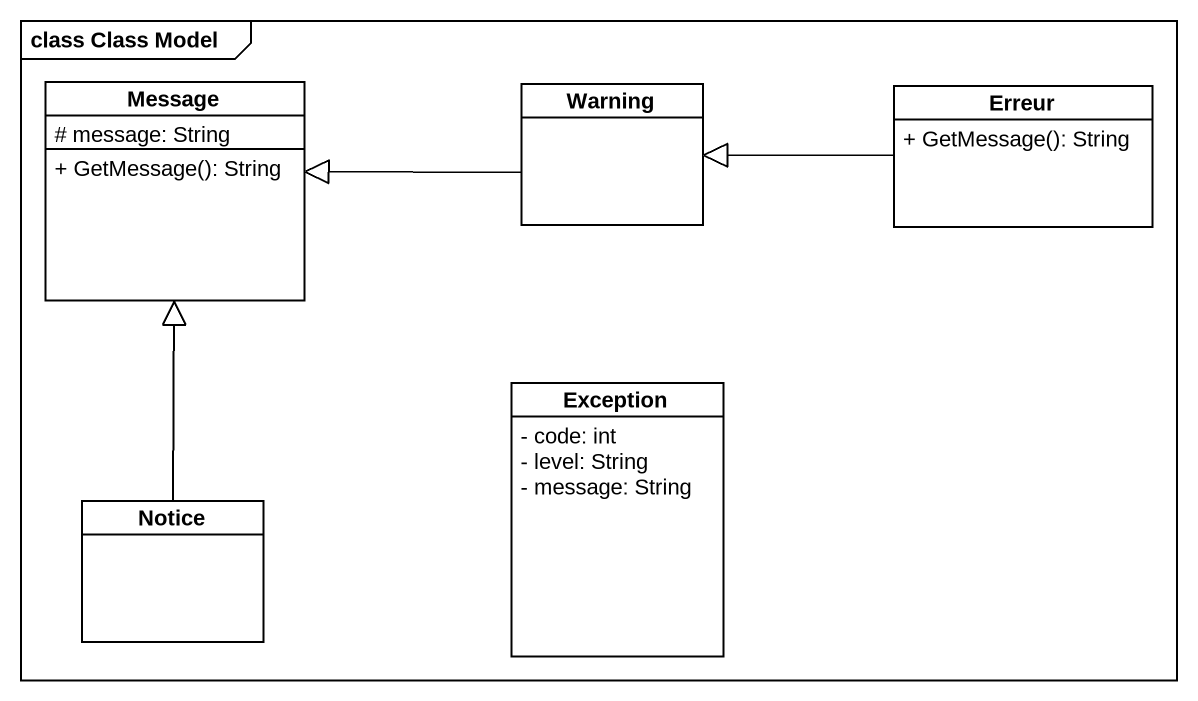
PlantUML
@startuml
mainframe class Class Model
hide circle
hide empty members
skinparam classAttributeIconSize 0
class Message {
  # message: String
  + GetMessage(): String
}
class Warning
class Erreur {
  + GetMessage(): String
}
class "Exception" as Exception_ {
  - code: int
  - level: String
  - message: String
}
class Notice
Warning -left-|> Message
Erreur -left-|> Warning
Notice -up-|> Message
@enduml
